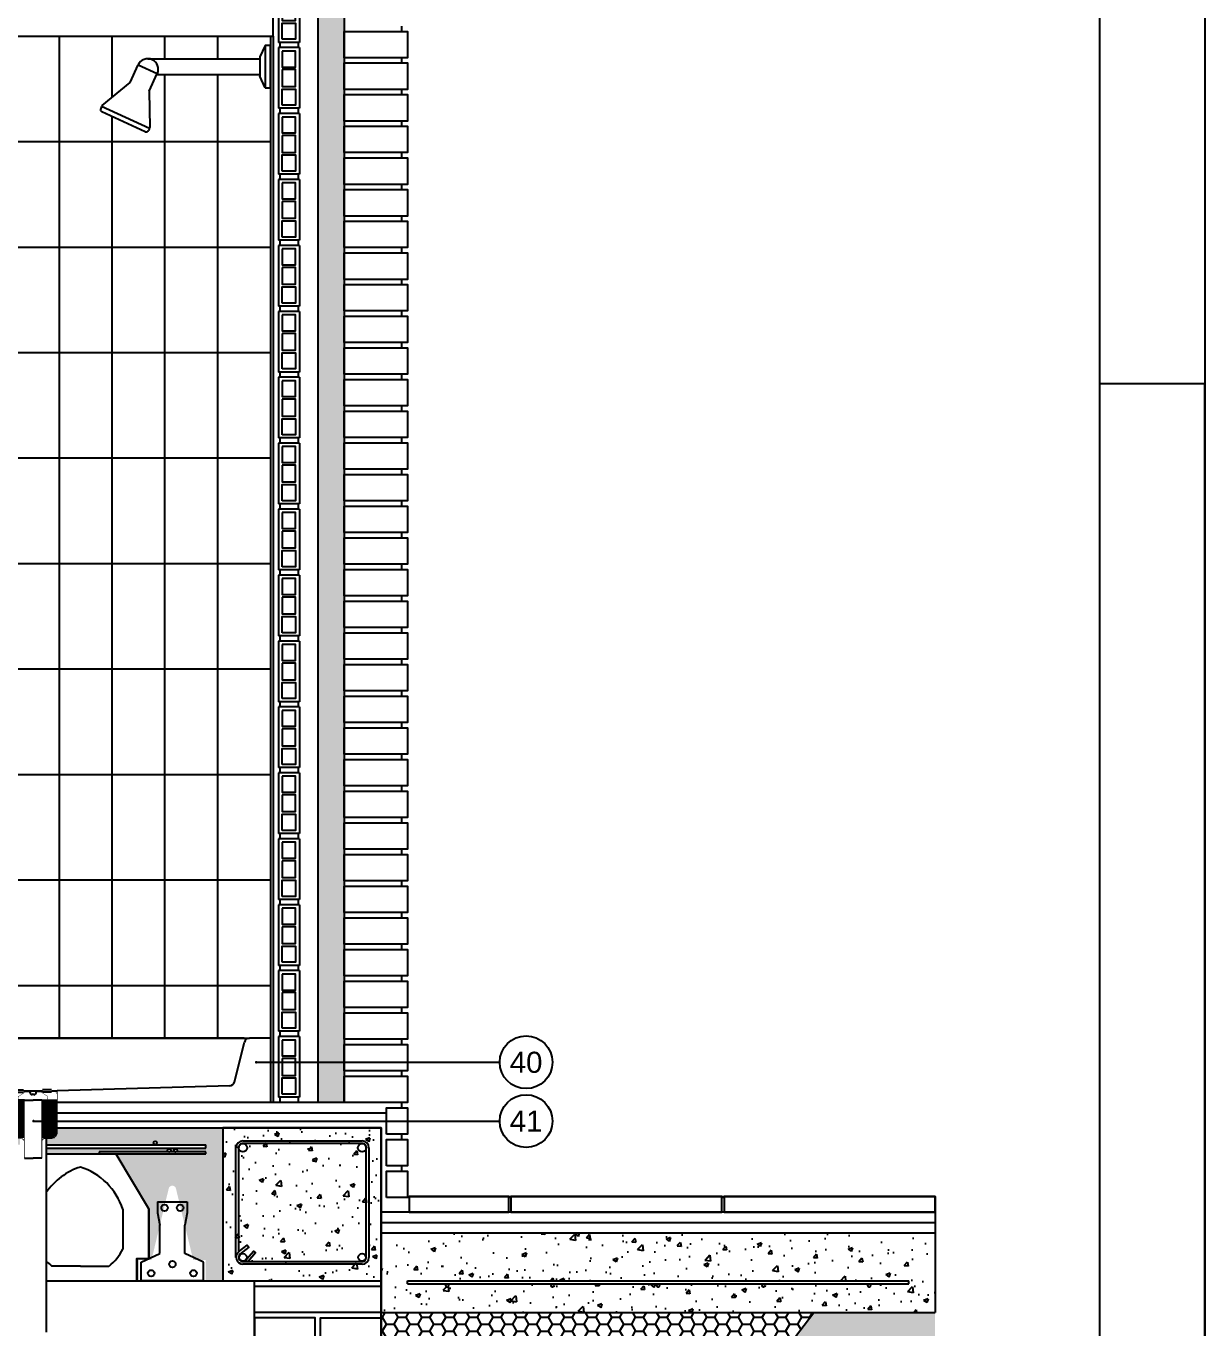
# Model space of a CAD drawing. Header units: millimetres. Extents: x 329.7 to 341.5, y 196.8 to 208.7.
# Drawn here: x 339.301 to 341.536, y 200.946 to 203.414 of the extents above; entities that cross this region are included whole.
import ezdxf
from ezdxf.enums import TextEntityAlignment as Align

# ---------------------------------------------------------------- set-up
doc = ezdxf.new("R2010")
doc.units = ezdxf.units.MM
for name, pattern in [('CYPELINEA', [0]), ('TRAZO_Y_PUNTO', [1, 0.5, -0.25, 0, -0.25]), ('TRAZOS2', [9.525, 6.35, -3.175])]:
    doc.linetypes.add(name, pattern=pattern)
for name, color, linetype in [('0-CYPE1', 2, 'CYPELINEA'), ('0-CYPE2', 4, 'CYPELINEA'), ('001', 9, 'Continuous'), ('01', 9, 'Continuous'), ('013', 1, 'Continuous'), ('015', 1, 'Continuous'), ('018', 3, 'Continuous'), ('07', 6, 'Continuous'), ('AMARILLO', 2, 'Continuous'), ('CIANO', 4, 'Continuous'), ('COTAS', 7, 'Continuous'), ('FINA', 3, 'Continuous'), ('MIA', 3, 'Continuous'), ('MUROS', 2, 'Continuous'), ('NTE-1', 1, 'Continuous'), ('sombra', 9, 'Continuous')]:
    doc.layers.add(name, color=color, linetype=linetype)
doc.styles.add('romans', font='romans.shx')
doc.styles.add('SMALL', font='ARIAL.TTF', dxfattribs={"height": 0.1})
doc.dimstyles.new('20', dxfattribs={"dimscale": 0.02, "dimtxt": 2, "dimasz": 1, "dimexe": 1, "dimexo": 1, "dimgap": 1, "dimtad": 0, "dimtih": 1, "dimtoh": 1, "dimzin": 1, "dimdsep": 46, "dimtxsty": 'romans', "dimblk1": 'ARCHTICK', "dimblk2": 'DOTSMALL', "dimsah": 1, "dimcen": 0.5, "dimclrd": 1, "dimclre": 1, "dimclrt": 4, "dimadec": 0, "dimazin": 0, "dimtfac": 1, "dimtofl": 0, "dimtmove": 0, "dimatfit": 3, "dimldrblk": 'DOTSMALL', "dimfxl": 1, "dimtolj": 1, "dimtzin": 0, "dimarcsym": 0})
pattern_1 = [(50, (-466.01069, -634.69205), (0.086071222, -0.007530256), [0.009, -0.099]), (355, (-466.01069, -634.69205), (-0.01665016, 0.090263056), [0.0072, -0.0792]), (100.4514, (-466.00352, -634.69268), (0.069421126, 0.082732745), [0.007648823, -0.0841370534]), (46.1842, (-466.01069, -634.66805), (0.128068926, -0.019862282), [0.0135, -0.1485]), (96.6356, (-466.00002, -634.6697), (0.112159525, 0.116894145), [0.011473235, -0.12620556]), (351.1842, (-466.01069, -634.66805), (0.112159433, 0.116894232), [0.0108, -0.1188]), (21, (-465.99869, -634.67405), (0.0716288463, -0.048314267), [0.009, -0.099]), (326, (-465.99869, -634.67405), (0.02919784, 0.0870180054), [0.0072, -0.0792]), (71.4514, (-465.99272, -634.67808), (0.1008267154, 0.0387036596), [0.007648823, -0.0841370534]), (37.5, (-466.01069, -634.69205), (0.0014591826, 0.0399472625), [0, -0.07824, 0, -0.0804, 0, -0.0795]), (7.5, (-466.01069, -634.69205), (0.0315683445, 0.0473294054), [0, -0.04584, 0, -0.07644, 0, -0.0303]), (327.5, (-466.03745, -634.69205), (0.0640586923, -0.0027065846), [0, -0.03, 0, -0.0936, 0, -0.1242]), (317.5, (-466.04945, -634.69205), (0.0699823403, 0.012012598), [0, -0.039, 0, -0.06216, 0, -0.0882])]

# ---------------------------------------------------------------- blocks, each defined once
blk = doc.blocks.new('tab')
at = {"layer": 'FINA'}
for p, q in [((-0.02, 0.115), (-0.02, 0)), ((-0.02, 0.115), (0.02, 0.115)), ((0.02, 0.115), (0.02, 0)), ((-0.02, 0), (0.02, 0))]:
    blk.add_line(p, q, dxfattribs=at)
for points in [[(0.0127, 0.1085), (0.0127, 0.0783), (-0.0127, 0.0783), (-0.0127, 0.1085)], [(0.0127, 0.0733), (0.0127, 0.0415), (-0.0127, 0.0415), (-0.0127, 0.0733)], [(0.0127, 0.0058), (0.0127, 0.0365), (-0.0127, 0.0365), (-0.0127, 0.0058)]]:
    blk.add_lwpolyline(points, close=True, dxfattribs=at)
blk = doc.blocks.new('A$C4E683B10')
at = {"layer": 'FINA'}
blk.add_blockref('tab', (0.02, 0), dxfattribs=at)
blk = doc.blocks.new('A$C21DD6BD1')
at = {"layer": 'NTE-1'}
for p, q in [((-0.0351, 0.0021), (-0.0181, 0.0021)), ((0.0351, 0.0021), (0.0181, 0.0021)), ((-0.0351, -0.0021), (-0.0181, -0.0021)), ((0.0351, -0.0021), (0.0181, -0.0021))]:
    blk.add_line(p, q, dxfattribs=at)
for points, const_width in [([(-0.0459, 0.0013), (-0.05, 0.0013)], 0.00144), ([(-0.0459, 0), (-0.0351, 0)], 0.00412), ([(-0.0181, 0), (0, 0)], 0.00412), ([(0.0181, 0), (0, 0)], 0.00412), ([(0.0459, 0), (0.0351, 0)], 0.00412), ([(0.0459, 0.0013), (0.05, 0.0013)], 0.00144), ([(-0.0459, -0.0051), (-0.0432, -0.003)], 0.00144), ([(-0.0061, -0.0025), (-0.0156, -0.0025), (-0.0273, -0.0102), (-0.0327, -0.0639)], 0.000823), ([(-0.0165, -0.0966), (-0.0165, -0.0174)], 0.00144), ([(0.0061, -0.0025), (0.0156, -0.0025), (0.0273, -0.0102), (0.0327, -0.0639)], 0.000823), ([(0.0165, -0.0966), (0.0165, -0.0174)], 0.00144), ([(0.0459, -0.0051), (0.0432, -0.003)], 0.00144)]:
    blk.add_lwpolyline(points, dxfattribs=dict(at, const_width=const_width))
at = {"layer": 'NTE-1', "const_width": 0.00144}
for points in [[(-0.0165, -0.1276), (-0.0165, -0.0966, 0.414214), (-0.0226, -0.0904), (-0.0329, -0.0904, -0.3506), (-0.0459, -0.0801), (-0.0459, 0.0021)], [(0.0165, -0.1276), (0.0165, -0.0966, -0.414214), (0.0226, -0.0904), (0.0329, -0.0904, 0.3506), (0.0459, -0.0801), (0.0459, 0.0021)]]:
    blk.add_lwpolyline(points, format="xyb", dxfattribs=at)
at = {"layer": 'NTE-1'}
for points in [[(-0.0165, -0.0174), (-0.0459, -0.0174)], [(-0.0165, -0.0211), (-0.0459, -0.0211)], [(-0.0165, -0.0174), (0, -0.0174)], [(0.0165, -0.0174), (0, -0.0174)], [(0.0165, -0.0174), (0.0459, -0.0174)], [(0.0165, -0.0211), (0.0459, -0.0211)], [(-0.0165, -0.0248), (-0.0459, -0.0248)], [(-0.0165, -0.0285), (-0.0459, -0.0285)], [(-0.0165, -0.0322), (-0.0459, -0.0322)], [(-0.0165, -0.0359), (-0.0459, -0.0359)], [(-0.0165, -0.0396), (-0.0459, -0.0396)], [(-0.0165, -0.0434), (-0.0459, -0.0434)], [(-0.0165, -0.0471), (-0.0459, -0.0471)], [(0.0165, -0.0248), (0.0459, -0.0248)], [(0.0165, -0.0285), (0.0459, -0.0285)], [(0.0165, -0.0322), (0.0459, -0.0322)], [(0.0165, -0.0359), (0.0459, -0.0359)], [(0.0165, -0.0396), (0.0459, -0.0396)], [(0.0165, -0.0434), (0.0459, -0.0434)], [(0.0165, -0.0471), (0.0459, -0.0471)], [(-0.0165, -0.0508), (-0.0459, -0.0508)], [(-0.0165, -0.0545), (-0.0459, -0.0545)], [(-0.0165, -0.0582), (-0.0459, -0.0582)], [(-0.0165, -0.0619), (-0.0459, -0.0619)], [(-0.0165, -0.0656), (-0.0459, -0.0656)], [(-0.0165, -0.0693), (-0.0459, -0.0693)], [(-0.0165, -0.073), (-0.0459, -0.073)], [(0.0165, -0.0508), (0.0459, -0.0508)], [(0.0165, -0.0545), (0.0459, -0.0545)], [(0.0165, -0.0582), (0.0459, -0.0582)], [(0.0165, -0.0619), (0.0459, -0.0619)], [(0.0165, -0.0656), (0.0459, -0.0656)], [(0.0165, -0.0693), (0.0459, -0.0693)], [(0.0165, -0.073), (0.0459, -0.073)], [(-0.0165, -0.0767), (-0.0459, -0.0767)], [(-0.0165, -0.0804), (-0.0459, -0.0804)], [(-0.0165, -0.0841), (-0.0442, -0.0841)], [(-0.0165, -0.0878), (-0.0408, -0.0878)], [(0.0165, -0.0767), (0.0459, -0.0767)], [(0.0165, -0.0804), (0.0459, -0.0804)], [(0.0165, -0.0841), (0.0442, -0.0841)], [(0.0165, -0.0878), (0.0408, -0.0878)], [(-0.0165, -0.1276), (0, -0.1276)], [(0.0165, -0.1276), (0, -0.1276)]]:
    blk.add_lwpolyline(points, dxfattribs=at)
for centre, radius, start, end in [((0, -0.0021), 0.00614, 179.916, 252.1148), ((0, -0.0082), 0.00189, 90, 170.9425), ((0, -0.0082), 0.00189, 9.0575, 90), ((0, -0.0021), 0.00614, 287.8852, 0.084)]:
    blk.add_arc(centre, radius, start, end, dxfattribs=at)
blk = doc.blocks.new('A$C79656B53')
for p, q in [((-0.0284, 0.15), (-0.0284, 0.1288)), ((-0.0284, 0.15), (0.0284, 0.15)), ((0.0284, 0.15), (0.0284, 0.1288)), ((-0.0284, 0.1288), (-0.0235, 0.1053)), ((0.0284, 0.1288), (0.0235, 0.1053)), ((-0.0235, 0.0515), (-0.0235, 0.1053)), ((0.0235, 0.0515), (0.0235, 0.1053)), ((-0.0588, 0.0351), (-0.0235, 0.0515)), ((0.0588, 0.0351), (0.0235, 0.0515)), ((-0.0588, 0), (-0.0588, 0.0351)), ((0.0588, 0), (0.0588, 0.0351)), ((0.0588, 0), (-0.0588, 0))]:
    blk.add_line(p, q)
for centre in [(-0.0147, 0.1382), (0.0147, 0.1382), (0, 0.0316), (-0.04, 0.0142), (0.04, 0.0142)]:
    blk.add_circle(centre, 0.00616)
blk = doc.blocks.new('_DOTSMALL')
at = {"color": 0, "linetype": 'ByBlock', "const_width": 0.5}
blk.add_lwpolyline([(-0.0625, 0, 1), (0.0625, 0, 1)], format="xyb", close=True, dxfattribs=at)

msp = doc.modelspace()

# ---------------------------------------------------------------- hatches: boundary and pattern name
at = {"layer": '001'}
h = msp.add_hatch(dxfattribs=at)
h.set_pattern_fill('AR-PARQ1', color=256, scale=0.00025, angle=45, style=0)
h.paths.add_polyline_path([(340.0245, 199.3502), (339.9745, 199.3807), (339.9745, 199.2354), (336.6817, 199.2354), (336.6817, 199.1854), (340.0245, 199.1854)])
h.paths.add_polyline_path([(340.0245, 200.1316), (340.0619, 200.1316), (340.1042, 200.1263), (340.1674, 200.1297), (340.2431, 200.1709), (340.8191, 200.9254), (341.0245, 200.9254), (341.0245, 200.9754), (340.7944, 200.9754), (340.2098, 200.2097), (340.1534, 200.179), (340.106, 200.1764), (340.065, 200.1816), (340.0163, 200.1816), (339.9745, 200.188), (339.9745, 199.6354), (339.9745, 199.3807), (340.0245, 199.3502)])
at = {"layer": '01', "linetype": 'Continuous', "ltscale": 0.07}
h = msp.add_hatch(dxfattribs=at)
h.set_pattern_fill('HONEY,_O', color=256, scale=0.07)
h.set_pattern_definition([(0, (-466.0106914, -634.6920504), (0.013125, 0.00757772225), [0.00875, -0.0175]), (120, (-466.0106914, -634.6920504), (-0.01312499997, 0.0075777223), [0.00875, -0.0175]), (60, (-466.0106914, -634.6920504), (3e-11, 0.01515544455), [-0.0175, 0.00875])])
h.paths.add_polyline_path([(339.9045, 203.5844), (339.9045, 203.5945), (339.9045, 203.5945), (339.9045, 203.6445), (339.9045, 203.6445), (339.9045, 203.6545), (339.9045, 203.6545), (339.9045, 203.7045), (339.9045, 203.7045), (339.9045, 203.7145), (339.9045, 203.7145), (339.9045, 203.7645), (339.9045, 203.7645), (339.9045, 203.7745), (339.9045, 203.7745), (339.9045, 203.8245), (339.9045, 203.8245), (339.9045, 203.8346), (339.9045, 203.8346), (339.9045, 203.8846), (339.9045, 203.8846), (339.9045, 203.8946), (339.9045, 203.8946), (339.9045, 203.9446), (339.9045, 203.9446), (339.9045, 203.9546), (339.9045, 203.9546), (339.9045, 204.0046), (339.9045, 204.0046), (339.9045, 204.0147), (339.9045, 204.0147), (339.9045, 204.0647), (339.9045, 204.0647), (339.9045, 204.0747), (339.9045, 204.0747), (339.9045, 204.1247), (339.9045, 204.1247), (339.9045, 204.1347), (339.9045, 204.1347), (339.9045, 204.1847), (339.9045, 204.1847), (339.9045, 204.1948), (339.9045, 204.1948), (339.9045, 204.2448), (339.9045, 204.2448), (339.9045, 204.2548), (339.9045, 204.2548), (339.9045, 204.3048), (339.9045, 204.3048), (339.9045, 204.3148), (339.9045, 204.3148), (339.9045, 204.3648), (339.9045, 204.3648), (339.9045, 204.3748), (339.9045, 204.3748), (339.9045, 204.4248), (339.9045, 204.4248), (339.9045, 204.4349), (339.9045, 204.4349), (339.9045, 204.4849), (339.9045, 204.4849), (339.9045, 204.4949), (339.9045, 204.4949), (339.9045, 204.5449), (339.9045, 204.5449), (339.9045, 204.5549), (339.9045, 204.5549), (339.9045, 204.6049), (339.9045, 204.6049), (339.9045, 204.6454), (339.8545, 204.6454), (339.8545, 201.3734), (339.9045, 201.3734), (339.9045, 201.4234), (339.9045, 201.4234), (339.9045, 201.4334), (339.9045, 201.4334), (339.9045, 201.4834), (339.9045, 201.4834), (339.9045, 201.4935), (339.9045, 201.4935), (339.9045, 201.5435), (339.9045, 201.5435), (339.9045, 201.5535), (339.9045, 201.5535), (339.9045, 201.6035), (339.9045, 201.6035), (339.9045, 201.6135), (339.9045, 201.6135), (339.9045, 201.6635), (339.9045, 201.6635), (339.9045, 201.6735), (339.9045, 201.6735), (339.9045, 201.7235), (339.9045, 201.7235), (339.9045, 201.7336), (339.9045, 201.7336), (339.9045, 201.7836), (339.9045, 201.7836), (339.9045, 201.7936), (339.9045, 201.7936), (339.9045, 201.8436), (339.9045, 201.8436), (339.9045, 201.8536), (339.9045, 201.8536), (339.9045, 201.9036), (339.9045, 201.9036), (339.9045, 201.9137), (339.9045, 201.9137), (339.9045, 201.9637), (339.9045, 201.9637), (339.9045, 201.9737), (339.9045, 201.9737), (339.9045, 202.0237), (339.9045, 202.0237), (339.9045, 202.0337), (339.9045, 202.0337), (339.9045, 202.0837), (339.9045, 202.0837), (339.9045, 202.0937), (339.9045, 202.0937), (339.9045, 202.1437), (339.9045, 202.1437), (339.9045, 202.1538), (339.9045, 202.1538), (339.9045, 202.2038), (339.9045, 202.2038), (339.9045, 202.2138), (339.9045, 202.2138), (339.9045, 202.2638), (339.9045, 202.2638), (339.9045, 202.2738), (339.9045, 202.2738), (339.9045, 202.3238), (339.9045, 202.3238), (339.9045, 202.3339), (339.9045, 202.3339), (339.9045, 202.3839), (339.9045, 202.3839), (339.9045, 202.3939), (339.9045, 202.3939), (339.9045, 202.4439), (339.9045, 202.4439), (339.9045, 202.4539), (339.9045, 202.4539), (339.9045, 202.5039), (339.9045, 202.5039), (339.9045, 202.5139), (339.9045, 202.5139), (339.9045, 202.5639), (339.9045, 202.5639), (339.9045, 202.574), (339.9045, 202.574), (339.9045, 202.624), (339.9045, 202.624), (339.9045, 202.634), (339.9045, 202.634), (339.9045, 202.684), (339.9045, 202.684), (339.9045, 202.694), (339.9045, 202.694), (339.9045, 202.744), (339.9045, 202.744), (339.9045, 202.7541), (339.9045, 202.7541), (339.9045, 202.8041), (339.9045, 202.8041), (339.9045, 202.8141), (339.9045, 202.8141), (339.9045, 202.8641), (339.9045, 202.8641), (339.9045, 202.8741), (339.9045, 202.8741), (339.9045, 202.9241), (339.9045, 202.9241), (339.9045, 202.9341), (339.9045, 202.9341), (339.9045, 202.9841), (339.9045, 202.9841), (339.9045, 202.9942), (339.9045, 202.9942), (339.9045, 203.0442), (339.9045, 203.0442), (339.9045, 203.0542), (339.9045, 203.0542), (339.9045, 203.1042), (339.9045, 203.1042), (339.9045, 203.1142), (339.9045, 203.1142), (339.9045, 203.1642), (339.9045, 203.1642), (339.9045, 203.1743), (339.9045, 203.1743), (339.9045, 203.2243), (339.9045, 203.2243), (339.9045, 203.2343), (339.9045, 203.2343), (339.9045, 203.2843), (339.9045, 203.2843), (339.9045, 203.2943), (339.9045, 203.2943), (339.9045, 203.3443), (339.9045, 203.3443), (339.9045, 203.3543), (339.9045, 203.3543), (339.9045, 203.4043), (339.9045, 203.4043), (339.9045, 203.4144), (339.9045, 203.4144), (339.9045, 203.4644), (339.9045, 203.4644), (339.9045, 203.4744), (339.9045, 203.4744), (339.9045, 203.5244), (339.9045, 203.5244), (339.9045, 203.5344), (339.9045, 203.5344), (339.9045, 203.5844)])
at = {"layer": '01', "ltscale": 0.07}
h = msp.add_hatch(dxfattribs=at)
h.set_pattern_fill('AR-CONC,_O', color=256, scale=0.012)
h.set_pattern_definition(pattern_1)
h.paths.add_polyline_path([(339.6745, 201.3254), (339.3604, 201.3254), (339.3604, 201.315), (339.3603, 201.315, -0.343632), (339.3474, 201.305), (339.3395, 201.305), (339.3395, 201.2933), (339.6418, 201.2933), (339.6418, 201.287), (339.3395, 201.287), (339.3395, 201.2754), (339.4395, 201.2754), (339.4395, 201.2797), (339.5712, 201.2797, -0.300077), (339.5693, 201.2826, -1), (339.5756, 201.2826, -0.300077), (339.5737, 201.2797), (339.5833, 201.2797, -0.300077), (339.5814, 201.2826, -1), (339.5877, 201.2826, -0.300077), (339.5858, 201.2797), (339.6418, 201.2797), (339.6418, 201.276), (339.4714, 201.276), (339.5339, 201.1718), (339.5339, 201.0777), (339.5115, 201.0777), (339.5115, 201.0354), (339.5151, 201.0354), (339.5151, 201.075), (339.539, 201.075), (339.5716, 201.2101, -0.81661), (339.5854, 201.2101), (339.618, 201.075), (339.6419, 201.075), (339.6419, 201.0354), (339.6745, 201.0354)])
h.paths.add_polyline_path([(339.543, 201.297, -1), (339.5493, 201.297, -1)], flags=16)
h.paths.add_polyline_path([(339.2895, 201.305), (339.2816, 201.305, -0.343632), (339.2687, 201.315), (339.2686, 201.315), (339.2686, 201.3254), (336.6817, 201.3254), (336.6817, 201.2933), (339.2895, 201.2933)])
h.paths.add_polyline_path([(338.8206, 201.297, -1), (338.827, 201.297, -1)], flags=16)
h.paths.add_polyline_path([(339.0701, 201.297, -1), (339.0637, 201.297, -1)], flags=16)
h.paths.add_polyline_path([(338.5775, 201.297, -1), (338.5839, 201.297, -1)], flags=16)
h.paths.add_polyline_path([(338.3344, 201.297, -1), (338.3407, 201.297, -1)], flags=16)
h.paths.add_polyline_path([(338.0913, 201.297, -1), (338.0976, 201.297, -1)], flags=16)
h.paths.add_polyline_path([(337.8552, 201.297, -1), (337.8615, 201.297, -1)], flags=16)
h.paths.add_polyline_path([(337.612, 201.297, -1), (337.6184, 201.297, -1)], flags=16)
h.paths.add_polyline_path([(337.3689, 201.297, -1), (337.3753, 201.297, -1)], flags=16)
h.paths.add_polyline_path([(337.1258, 201.297, -1), (337.1322, 201.297, -1)], flags=16)
h.paths.add_polyline_path([(336.8827, 201.297, -1), (336.889, 201.297, -1)], flags=16)
h.paths.add_polyline_path([(337.2856, 201.276), (337.0714, 201.276), (337.1339, 201.1718), (337.1339, 201.0777), (337.1115, 201.0777), (337.1115, 201.0354), (337.1151, 201.0354), (337.1151, 201.075), (337.139, 201.075), (337.1716, 201.2101, -0.81661), (337.1854, 201.2101), (337.218, 201.075), (337.2419, 201.075), (337.2419, 201.0354), (337.2455, 201.0354), (337.2455, 201.0777), (337.2377, 201.0777), (337.2231, 201.0777), (337.2231, 201.1718)])
h.paths.add_polyline_path([(338.0856, 201.276), (337.8714, 201.276), (337.9339, 201.1718), (337.9339, 201.0777), (337.9115, 201.0777), (337.9115, 201.0354), (337.9151, 201.0354), (337.9151, 201.075), (337.939, 201.075), (337.9716, 201.2101, -0.81661), (337.9854, 201.2101), (338.018, 201.075), (338.0419, 201.075), (338.0419, 201.0354), (338.0455, 201.0354), (338.0455, 201.0777), (338.0231, 201.0777), (338.0231, 201.1718)])
h.paths.add_polyline_path([(338.8856, 201.276), (338.6714, 201.276), (338.7339, 201.1718), (338.7339, 201.0777), (338.7115, 201.0777), (338.7115, 201.0354), (338.7151, 201.0354), (338.7151, 201.075), (338.739, 201.075), (338.7716, 201.2101, -0.81661), (338.7854, 201.2101), (338.818, 201.075), (338.8419, 201.075), (338.8419, 201.0354), (338.8455, 201.0354), (338.8455, 201.0777), (338.8231, 201.0777), (338.8231, 201.1718)])
h = msp.add_hatch(dxfattribs=at)
h.set_pattern_fill('AR-CONC,_O', color=256, scale=0.012)
h.set_pattern_definition(pattern_1)
h.paths.add_polyline_path([(339.9745, 201.1254), (339.9745, 201.0354), (339.9745, 200.9754), (341.0245, 200.9754), (341.0245, 201.1254)])
h.paths.add_polyline_path([(340.9745, 201.0354), (340.9745, 201.0294), (340.8995, 201.0294, -0.414214), (340.9025, 201.0264, -1), (340.8965, 201.0264, -0.414214), (340.8995, 201.0294), (340.6995, 201.0294, -0.414214), (340.7025, 201.0264, -1), (340.6965, 201.0264, -0.414214), (340.6995, 201.0294), (340.4995, 201.0294, -0.414214), (340.5025, 201.0264, -1), (340.4965, 201.0264, -0.414214), (340.4995, 201.0294), (340.2995, 201.0294, -0.414214), (340.3025, 201.0264, -1), (340.2965, 201.0264, -0.414214), (340.2995, 201.0294), (340.0995, 201.0294, -0.414214), (340.1025, 201.0264, -1), (340.0965, 201.0264, -0.414214), (340.0995, 201.0294), (340.0245, 201.0294), (340.0245, 201.0354)], flags=16)
at = {"layer": '01', "linetype": 'TRAZOS2', "ltscale": 0.07}
h = msp.add_hatch(dxfattribs=at)
h.set_pattern_fill('HONEY,_O', color=256, scale=0.12)
h.set_pattern_definition([(0, (-466.010691, -634.69205), (0.0225, 0.012990381), [0.015, -0.03]), (120, (-466.010691, -634.69205), (-0.02249999995, 0.01299038109), [0.015, -0.03]), (60, (-466.010691, -634.69205), (5e-11, 0.02598076209), [-0.03, 0.015])])
h.paths.add_polyline_path([(340.7944, 200.9754), (339.9745, 200.9754), (339.9745, 200.188), (340.0163, 200.1816), (340.065, 200.1816), (340.106, 200.1764), (340.1534, 200.179), (340.2098, 200.2097)])
h.paths.add_polyline_path([(340.1785, 200.3011, -1), (339.9785, 200.3011, -1)], flags=16)
h.paths.add_polyline_path([(340.1635, 200.3011, -1), (339.9935, 200.3011, -1)], flags=0)
at = {"layer": 'sombra', "linetype": 'Continuous', "ltscale": 0.07}
h = msp.add_hatch(dxfattribs=at)
h.set_pattern_fill('AR-CONC', color=256, scale=0.012, style=0)
h.set_pattern_definition([(50, (-466.01069, -638.30208), (0.086071222, -0.007530256), [0.009, -0.099]), (355, (-466.01069, -638.30208), (-0.01665016, 0.090263056), [0.0072, -0.0792]), (100.4514, (-466.00352, -638.30271), (0.069421126, 0.082732745), [0.007648823, -0.0841370534]), (46.1842, (-466.01069, -638.27808), (0.128068926, -0.019862282), [0.0135, -0.1485]), (96.6356, (-466.00002, -638.27973), (0.112159525, 0.116894145), [0.011473235, -0.12620556]), (351.1842, (-466.01069, -638.27808), (0.112159433, 0.116894232), [0.0108, -0.1188]), (21, (-465.99869, -638.28408), (0.0716288463, -0.048314267), [0.009, -0.099]), (326, (-465.99869, -638.28408), (0.02919784, 0.0870180054), [0.0072, -0.0792]), (71.4514, (-465.99272, -638.288105), (0.1008267154, 0.0387036596), [0.007648823, -0.0841370534]), (37.5, (-466.01069, -638.30208), (0.0014591826, 0.0399472625), [0, -0.07824, 0, -0.0804, 0, -0.0795]), (7.5, (-466.01069, -638.30208), (0.0315683445, 0.0473294054), [0, -0.04584, 0, -0.07644, 0, -0.0303]), (327.5, (-466.03745, -638.30208), (0.0640586923, -0.0027065846), [0, -0.03, 0, -0.0936, 0, -0.1242]), (317.5, (-466.04945, -638.30208), (0.0699823403, 0.012012598), [0, -0.039, 0, -0.06216, 0, -0.0882])])
h.paths.add_polyline_path([(339.6745, 201.3254), (339.6745, 201.0354), (339.9745, 201.0354), (339.9745, 201.3254)])
h.paths.add_polyline_path([(339.7042, 201.0901), (339.705, 201.0907, 0.017869), (339.7042, 201.0901)], flags=16)

# ---------------------------------------------------------------- linework, layer by layer
at = {"layer": '0-CYPE1', "linetype": 'Continuous', "ltscale": 0.07}
for p, q in [((340.0245, 201.0294), (340.0245, 201.0354)), ((340.9745, 201.0294), (340.9745, 201.0354))]:
    msp.add_line(p, q, dxfattribs=at)
for centre in [(340.0995, 201.0264), (340.2995, 201.0264), (340.4995, 201.0264), (340.6995, 201.0264), (340.8995, 201.0264)]:
    msp.add_circle(centre, 0.003, dxfattribs=at)
at = {"layer": '0-CYPE2', "color": 5, "linetype": 'TRAZO_Y_PUNTO', "ltscale": 0.07, "const_width": 0.003}
msp.add_lwpolyline([(341.0245, 200.9754), (339.9745, 200.9754), (339.9745, 199.6354), (336.6817, 199.6354)], dxfattribs=at)
at = {"layer": '0-CYPE2', "color": 4, "ltscale": 0.07}
msp.add_lwpolyline([(339.9745, 200.188), (340.0163, 200.1816), (340.065, 200.1816), (340.106, 200.1764), (340.1534, 200.179), (340.2098, 200.2097), (340.7944, 200.9754)], dxfattribs=at)
at = {"layer": '01', "linetype": 'Continuous', "ltscale": 0.07}
for p, q in [((339.3645, 201.4954), (339.3645, 203.3954)), ((339.4645, 203.2792), (339.4645, 203.3954)), ((339.5645, 203.3524), (339.5645, 203.3954)), ((339.6645, 203.3524), (339.6645, 203.3954)), ((339.5645, 201.4954), (339.5645, 203.3224)), ((339.6645, 201.4954), (339.6645, 203.3224)), ((339.4645, 201.4954), (339.4645, 203.2427)), ((338.1645, 203.1954), (339.7645, 203.1954)), ((338.1645, 202.9954), (339.7645, 202.9954)), ((338.1645, 202.7954), (339.7645, 202.7954)), ((338.1645, 202.5954), (339.7645, 202.5954)), ((338.1645, 202.3954), (339.7645, 202.3954)), ((338.1645, 202.1954), (339.7645, 202.1954)), ((338.1645, 201.9954), (339.7645, 201.9954)), ((338.1645, 201.7954), (339.7645, 201.7954)), ((338.1645, 201.5954), (339.7645, 201.5954)), ((338.9045, 201.4954), (339.7245, 201.4954))]:
    msp.add_line(p, q, dxfattribs=at)
at = {"layer": '013'}
for p, q in [((339.3395, 201.2933), (339.6418, 201.2933)), ((339.3395, 201.287), (339.6418, 201.287)), ((339.4395, 201.2797), (339.4395, 201.276)), ((339.6418, 201.2797), (339.4395, 201.2797)), ((339.4395, 201.276), (339.6418, 201.276)), ((339.5339, 201.1718), (339.4718, 201.2754)), ((339.6418, 201.287), (339.6418, 201.2933)), ((339.6418, 201.276), (339.6418, 201.2797)), ((339.4844, 201.1712), (339.4844, 201.0954)), ((339.5339, 201.1718), (339.5339, 201.0777)), ((339.5115, 201.0777), (339.5339, 201.0777)), ((339.5115, 201.0777), (339.5339, 201.0777)), ((339.5115, 201.0777), (339.5193, 201.0777)), ((339.5115, 201.0777), (339.5115, 201.0354)), ((339.4043, 201.0633), (339.3501, 201.0633)), ((339.4043, 201.0633), (339.4584, 201.0633)), ((340.0245, 201.0354), (340.9745, 201.0354)), ((340.0245, 201.0294), (340.9745, 201.0294))]:
    msp.add_line(p, q, dxfattribs=at)
at = {"layer": '013', "linetype": 'Continuous', "ltscale": 0.07}
msp.add_line((339.6991, 201.287), (339.6991, 201.2933), dxfattribs=at)
at = {"layer": '013'}
msp.add_lwpolyline([(339.3395, 201.0354), (339.5115, 201.0354), (339.5115, 201.0777), (339.5339, 201.0777), (339.5339, 201.1718), (339.4718, 201.2754), (339.3395, 201.2754)], dxfattribs=at)
at = {"layer": '013', "ltscale": 1.5}
for centre in [(340.2491, 201.4497), (340.2491, 201.3382)]:
    msp.add_circle(centre, 0.05, dxfattribs=at)
at = {"layer": '013'}
for centre in [(339.5462, 201.297), (339.5725, 201.2826), (339.5846, 201.2826)]:
    msp.add_circle(centre, 0.00317, dxfattribs=at)
for centre, radius, start, end in [((339.4417, 201.1333), 0.1236, 107.6458, 145.7855), ((339.3668, 201.1333), 0.1236, 17.8803, 72.3542), ((339.4043, 201.1337), 0.0888, 307.5768, 334.5098), ((339.4043, 201.1337), 0.0888, 223.1958, 232.4232)]:
    msp.add_arc(centre, radius, start, end, dxfattribs=at)
at = {"layer": '015', "linetype": 'Continuous', "ltscale": 0.07}
for p, q in [((339.8545, 204.6454), (339.8545, 201.3734)), ((339.9045, 204.6454), (339.9045, 201.3734)), ((339.7695, 203.3954), (339.7695, 201.3734)), ((339.9045, 201.3734), (339.3604, 201.3734)), ((339.9845, 201.3534), (339.3604, 201.3534)), ((340.0272, 201.1934), (340.0245, 201.1934)), ((340.2205, 201.1934), (340.2165, 201.1934)), ((340.6245, 201.1934), (340.6205, 201.1934)), ((341.0245, 201.1654), (339.9745, 201.1654)), ((341.0245, 201.1454), (339.9745, 201.1454)), ((341.0245, 201.1254), (339.9745, 201.1254))]:
    msp.add_line(p, q, dxfattribs=at)
at = {"layer": '015'}
for p, q in [((339.7545, 203.3774), (339.7445, 203.3558)), ((339.5319, 203.3524), (339.7445, 203.3524)), ((339.7445, 203.3558), (339.7445, 203.3191)), ((339.4983, 203.3073), (339.5137, 203.3408)), ((339.5137, 203.3408), (339.55, 203.3241)), ((339.5346, 203.2906), (339.55, 203.3241)), ((339.5493, 203.3224), (339.7445, 203.3224)), ((339.4456, 203.2635), (339.4983, 203.3073)), ((339.7545, 203.2974), (339.7445, 203.3191)), ((339.5346, 203.2906), (339.5356, 203.2221)), ((339.4443, 203.2617), (339.4427, 203.2582)), ((339.5351, 203.2199), (339.4443, 203.2617)), ((339.5269, 203.214), (339.4451, 203.2516)), ((339.5351, 203.2199), (339.5335, 203.2164)), ((339.7345, 200.2354), (339.7345, 201.0354)), ((339.9745, 200.2354), (339.9745, 201.0354))]:
    msp.add_line(p, q, dxfattribs=at)
for points in [[(329.6562, 196.796), (329.6562, 208.676), (341.5362, 208.676), (341.5362, 196.796)], [(339.7545, 203.2974), (339.7645, 203.2974), (339.7645, 203.3774), (339.7545, 203.3774)]]:
    msp.add_lwpolyline(points, close=True, dxfattribs=at)
msp.add_lwpolyline([(341.5362, 196.796), (341.5362, 202.736), (341.3362, 202.736)], dxfattribs=at)
for centre, radius, start, end in [((339.5319, 203.3324), 0.02, 335.2856, 155.2856), ((339.4472, 203.2561), 0.005, 155.2856, 245.2856), ((339.4488, 203.2597), 0.005, 129.7524, 155.2856), ((339.5306, 203.222), 0.005, 335.2856, 0.8187), ((339.529, 203.2185), 0.005, 245.2856, 335.2856)]:
    msp.add_arc(centre, radius, start, end, dxfattribs=at)
at = {"layer": '018', "linetype": 'Continuous', "ltscale": 0.07}
for p, q in [((339.7695, 203.3954), (339.7695, 204.6354)), ((338.8645, 203.3954), (339.7645, 203.3954)), ((339.7645, 203.3954), (339.7645, 201.3734)), ((339.7645, 203.3954), (339.7695, 203.3954)), ((339.782, 203.3834), (339.782, 203.3734)), ((339.817, 203.3834), (339.817, 203.3734)), ((339.782, 203.2584), (339.782, 203.2484)), ((339.817, 203.2584), (339.817, 203.2484)), ((339.782, 203.1334), (339.782, 203.1234)), ((339.817, 203.1334), (339.817, 203.1234)), ((339.782, 203.0084), (339.782, 202.9984)), ((339.817, 203.0084), (339.817, 202.9984)), ((339.782, 202.8834), (339.782, 202.8734)), ((339.817, 202.8834), (339.817, 202.8734)), ((339.782, 202.7584), (339.782, 202.7484)), ((339.817, 202.7584), (339.817, 202.7484)), ((339.782, 202.6334), (339.782, 202.6234)), ((339.817, 202.6334), (339.817, 202.6234)), ((339.782, 202.5084), (339.782, 202.4984)), ((339.817, 202.5084), (339.817, 202.4984)), ((339.782, 202.3834), (339.782, 202.3734)), ((339.817, 202.3834), (339.817, 202.3734)), ((339.782, 202.2584), (339.782, 202.2484)), ((339.817, 202.2584), (339.817, 202.2484)), ((339.782, 202.1334), (339.782, 202.1234)), ((339.817, 202.1334), (339.817, 202.1234)), ((339.782, 202.0084), (339.782, 201.9984)), ((339.817, 202.0084), (339.817, 201.9984)), ((339.782, 201.8834), (339.782, 201.8734)), ((339.817, 201.8834), (339.817, 201.8734)), ((339.782, 201.7584), (339.782, 201.7484)), ((339.817, 201.7584), (339.817, 201.7484)), ((339.782, 201.6334), (339.782, 201.6234)), ((339.817, 201.6334), (339.817, 201.6234)), ((339.782, 201.5084), (339.782, 201.4984)), ((339.817, 201.5084), (339.817, 201.4984)), ((339.782, 201.3834), (339.782, 201.3734)), ((339.817, 201.3834), (339.817, 201.3734))]:
    msp.add_line(p, q, dxfattribs=at)
for points in [[(340.0272, 201.1654), (340.2165, 201.1654), (340.2165, 201.1954), (340.0272, 201.1954)], [(340.2205, 201.1654), (340.6205, 201.1654), (340.6205, 201.1954), (340.2205, 201.1954)], [(340.6245, 201.1654), (341.0245, 201.1654), (341.0245, 201.1954), (340.6245, 201.1954)]]:
    msp.add_lwpolyline(points, close=True, dxfattribs=at)
at = {"layer": '018', "linetype": 'Continuous'}
for points in [[(339.7345, 201.0254), (339.9745, 201.0254), (339.9745, 200.9754), (339.7345, 200.9754)], [(339.7345, 200.9154), (339.8495, 200.9154), (339.8495, 200.9654), (339.7345, 200.9654)], [(339.9745, 200.9154), (339.8595, 200.9154), (339.8595, 200.9654), (339.9745, 200.9654)]]:
    msp.add_lwpolyline(points, close=True, dxfattribs=at)
at = {"layer": '07'}
msp.add_lwpolyline([(330.1562, 196.996), (330.1562, 208.476), (341.3362, 208.476), (341.3362, 196.996)], close=True, dxfattribs=at)
at = {"layer": 'AMARILLO'}
for p, q in [((339.7122, 201.3007), (339.9382, 201.3007)), ((339.6991, 201.0798), (339.6991, 201.2877)), ((339.9512, 201.2877), (339.9512, 201.0798)), ((339.7042, 201.0901), (339.7204, 201.1031)), ((339.9382, 201.0668), (339.7122, 201.0668))]:
    msp.add_line(p, q, dxfattribs=at)
msp.add_lwpolyline([(339.6745, 201.0354), (339.9745, 201.0354), (339.9745, 201.3254), (339.6745, 201.3254)], close=True, dxfattribs=at)
msp.add_lwpolyline([(339.7042, 201.0901), (339.7204, 201.1031), (339.7235, 201.0992), (339.7067, 201.0856, 0.67615), (339.7122, 201.0719), (339.9382, 201.0719, 0.414214), (339.9462, 201.0798), (339.9462, 201.2877, 0.414214), (339.9382, 201.2957), (339.7122, 201.2957, 0.414214), (339.7042, 201.2877)], format="xyb", close=True, dxfattribs=at)
msp.add_lwpolyline([(339.7155, 201.0719), (339.7324, 201.0918), (339.7362, 201.0886), (339.7221, 201.0719)], dxfattribs=at)
for centre, start, end in [((339.7122, 201.2877), 90, 180), ((339.9382, 201.2877), 0, 90), ((339.7122, 201.0798), 127.7361, 270), ((339.9382, 201.0798), 270, 360)]:
    msp.add_arc(centre, 0.013, start, end, dxfattribs=at)
at = {"layer": 'MIA'}
for p, q in [((340.0134, 203.4043), (340.0134, 203.4143)), ((340.0134, 203.3443), (340.0134, 203.3543)), ((340.0134, 203.2843), (340.0134, 203.2943)), ((340.0134, 203.2243), (340.0134, 203.2343)), ((340.0134, 203.1643), (340.0134, 203.1743)), ((340.0134, 203.1042), (340.0134, 203.1142)), ((340.0134, 203.0442), (340.0134, 203.0542)), ((340.0134, 202.9841), (340.0134, 202.9941)), ((340.0134, 202.9241), (340.0134, 202.9341)), ((340.0134, 202.8641), (340.0134, 202.8741)), ((340.0134, 202.8041), (340.0134, 202.8141)), ((340.0134, 202.7441), (340.0134, 202.7541)), ((340.0134, 202.684), (340.0134, 202.694)), ((340.0134, 202.624), (340.0134, 202.634)), ((340.0134, 202.5639), (340.0134, 202.5739)), ((340.0134, 202.5039), (340.0134, 202.5139)), ((340.0134, 202.4439), (340.0134, 202.4539)), ((340.0134, 202.3839), (340.0134, 202.3939)), ((340.0134, 202.3238), (340.0134, 202.3338)), ((340.0134, 202.2638), (340.0134, 202.2738)), ((340.0134, 202.2038), (340.0134, 202.2138)), ((340.0134, 202.1437), (340.0134, 202.1537)), ((340.0134, 202.0837), (340.0134, 202.0937)), ((340.0134, 202.0237), (340.0134, 202.0337)), ((340.0134, 201.9637), (340.0134, 201.9737)), ((340.0134, 201.9036), (340.0134, 201.9136)), ((340.0134, 201.8436), (340.0134, 201.8536)), ((340.0134, 201.7836), (340.0134, 201.7936)), ((340.0134, 201.7235), (340.0134, 201.7335)), ((340.0134, 201.6635), (340.0134, 201.6735)), ((340.0134, 201.6035), (340.0134, 201.6135)), ((340.0134, 201.5435), (340.0134, 201.5535)), ((340.0134, 201.4834), (340.0134, 201.4934)), ((340.0134, 201.4234), (340.0134, 201.4334)), ((340.0134, 201.3634), (340.0134, 201.3734)), ((340.0134, 201.3034), (340.0134, 201.3134)), ((340.0134, 201.2433), (340.0134, 201.2533))]:
    msp.add_line(p, q, dxfattribs=at)
for points in [[(339.9045, 203.3543), (339.9045, 203.4043), (340.0245, 203.4043), (340.0245, 203.3543), (339.9045, 203.3543)], [(339.9045, 203.2943), (339.9045, 203.3443), (340.0245, 203.3443), (340.0245, 203.2943), (339.9045, 203.2943)], [(339.9045, 203.2343), (339.9045, 203.2843), (340.0245, 203.2843), (340.0245, 203.2343), (339.9045, 203.2343)], [(339.9045, 203.1743), (339.9045, 203.2243), (340.0245, 203.2243), (340.0245, 203.1743), (339.9045, 203.1743)], [(339.9045, 203.1142), (339.9045, 203.1642), (340.0245, 203.1642), (340.0245, 203.1142), (339.9045, 203.1142)], [(339.9045, 203.0542), (339.9045, 203.1042), (340.0245, 203.1042), (340.0245, 203.0542), (339.9045, 203.0542)], [(339.9045, 202.9942), (339.9045, 203.0442), (340.0245, 203.0442), (340.0245, 202.9942), (339.9045, 202.9942)], [(339.9045, 202.9341), (339.9045, 202.9841), (340.0245, 202.9841), (340.0245, 202.9341), (339.9045, 202.9341)], [(339.9045, 202.8741), (339.9045, 202.9241), (340.0245, 202.9241), (340.0245, 202.8741), (339.9045, 202.8741)], [(339.9045, 202.8141), (339.9045, 202.8641), (340.0245, 202.8641), (340.0245, 202.8141), (339.9045, 202.8141)], [(339.9045, 202.7541), (339.9045, 202.8041), (340.0245, 202.8041), (340.0245, 202.7541), (339.9045, 202.7541)], [(339.9045, 202.694), (339.9045, 202.744), (340.0245, 202.744), (340.0245, 202.694), (339.9045, 202.694)], [(339.9045, 202.634), (339.9045, 202.684), (340.0245, 202.684), (340.0245, 202.634), (339.9045, 202.634)], [(339.9045, 202.574), (339.9045, 202.624), (340.0245, 202.624), (340.0245, 202.574), (339.9045, 202.574)], [(339.9045, 202.5139), (339.9045, 202.5639), (340.0245, 202.5639), (340.0245, 202.5139), (339.9045, 202.5139)], [(339.9045, 202.4539), (339.9045, 202.5039), (340.0245, 202.5039), (340.0245, 202.4539), (339.9045, 202.4539)], [(339.9045, 202.3939), (339.9045, 202.4439), (340.0245, 202.4439), (340.0245, 202.3939), (339.9045, 202.3939)], [(339.9045, 202.3339), (339.9045, 202.3839), (340.0245, 202.3839), (340.0245, 202.3339), (339.9045, 202.3339)], [(339.9045, 202.2738), (339.9045, 202.3238), (340.0245, 202.3238), (340.0245, 202.2738), (339.9045, 202.2738)], [(339.9045, 202.2138), (339.9045, 202.2638), (340.0245, 202.2638), (340.0245, 202.2138), (339.9045, 202.2138)], [(339.9045, 202.1538), (339.9045, 202.2038), (340.0245, 202.2038), (340.0245, 202.1538), (339.9045, 202.1538)], [(339.9045, 202.0937), (339.9045, 202.1437), (340.0245, 202.1437), (340.0245, 202.0937), (339.9045, 202.0937)], [(339.9045, 202.0337), (339.9045, 202.0837), (340.0245, 202.0837), (340.0245, 202.0337), (339.9045, 202.0337)], [(339.9045, 201.9737), (339.9045, 202.0237), (340.0245, 202.0237), (340.0245, 201.9737), (339.9045, 201.9737)], [(339.9045, 201.9137), (339.9045, 201.9637), (340.0245, 201.9637), (340.0245, 201.9137), (339.9045, 201.9137)], [(339.9045, 201.8536), (339.9045, 201.9036), (340.0245, 201.9036), (340.0245, 201.8536), (339.9045, 201.8536)], [(339.9045, 201.7936), (339.9045, 201.8436), (340.0245, 201.8436), (340.0245, 201.7936), (339.9045, 201.7936)], [(339.9045, 201.7336), (339.9045, 201.7836), (340.0245, 201.7836), (340.0245, 201.7336), (339.9045, 201.7336)], [(339.9045, 201.6735), (339.9045, 201.7235), (340.0245, 201.7235), (340.0245, 201.6735), (339.9045, 201.6735)], [(339.9045, 201.6135), (339.9045, 201.6635), (340.0245, 201.6635), (340.0245, 201.6135), (339.9045, 201.6135)], [(339.9045, 201.5535), (339.9045, 201.6035), (340.0245, 201.6035), (340.0245, 201.5535), (339.9045, 201.5535)], [(339.9045, 201.4935), (339.9045, 201.5435), (340.0245, 201.5435), (340.0245, 201.4935), (339.9045, 201.4935)], [(339.9045, 201.4334), (339.9045, 201.4834), (340.0245, 201.4834), (340.0245, 201.4334), (339.9045, 201.4334)], [(339.9045, 201.3734), (339.9045, 201.4234), (340.0245, 201.4234), (340.0245, 201.3734), (339.9045, 201.3734)], [(339.9845, 201.3134), (339.9845, 201.3634), (340.0245, 201.3634), (340.0245, 201.3134), (339.9845, 201.3134)], [(339.9845, 201.2533), (339.9845, 201.3033), (340.0245, 201.3033), (340.0245, 201.2533), (339.9845, 201.2533)], [(339.9845, 201.1933), (339.9845, 201.2433), (340.0245, 201.2433), (340.0245, 201.1933), (339.9845, 201.1933)]]:
    msp.add_lwpolyline(points, dxfattribs=at)
at = {"layer": 'MUROS', "linetype": 'Continuous', "ltscale": 0.07}
for p, q in [((339.7145, 201.4954), (338.9145, 201.4954)), ((339.9745, 201.3254), (339.7387, 201.3254)), ((339.3395, 201.305), (339.3395, 200.938)), ((341.0245, 201.1954), (341.0245, 200.9754)), ((339.9745, 200.9754), (341.0245, 200.9754))]:
    msp.add_line(p, q, dxfattribs=at)
at = {"layer": 'MUROS'}
for p, q in [((339.7645, 201.4954), (339.7248, 201.4954)), ((339.6963, 201.4127), (339.7151, 201.4878)), ((339.6869, 201.4052), (339.3604, 201.3954)), ((339.3604, 201.3254), (339.9745, 201.3254)), ((339.9745, 201.3254), (339.9745, 200.9754)), ((340.0245, 201.1954), (341.0245, 201.1954)), ((339.3395, 201.0354), (339.9745, 201.0354))]:
    msp.add_line(p, q, dxfattribs=at)
for centre, radius in [((339.7122, 201.2877), 0.008), ((339.9382, 201.2877), 0.008), ((339.7122, 201.0798), 0.00722), ((339.9382, 201.0798), 0.00722)]:
    msp.add_circle(centre, radius, dxfattribs=at)
for centre, start, end in [((339.7248, 201.4854), 90, 165.9638), ((339.6866, 201.4152), 271.7143, 345.9638)]:
    msp.add_arc(centre, 0.01, start, end, dxfattribs=at)

# ---------------------------------------------------------------- block references
at = {"layer": '013'}
msp.add_blockref('A$C79656B53', (339.5785, 201.0354), dxfattribs=at)
at = {"layer": 'COTAS', "linetype": 'Continuous', "ltscale": 0.07, "extrusion": (0, 0, -1), "zscale": -1}
for p in [(-339.8195, 203.3834), (-339.8195, 203.2584), (-339.8195, 203.1334), (-339.8195, 203.0084), (-339.8195, 202.8834), (-339.8195, 202.7584), (-339.8195, 202.6334), (-339.8195, 202.5084), (-339.8195, 202.3834), (-339.8195, 202.2584), (-339.8195, 202.1334), (-339.8195, 202.0084), (-339.8195, 201.8834), (-339.8195, 201.7584), (-339.8195, 201.6334), (-339.8195, 201.5084), (-339.8195, 201.3834)]:
    msp.add_blockref('A$C4E683B10', p, dxfattribs=at)
at = {"layer": 'MUROS', "linetype": 'Continuous', "ltscale": 0.07}
msp.add_blockref('A$C21DD6BD1', (339.3145, 201.3954), dxfattribs=at)

# ---------------------------------------------------------------- texts
at = {"layer": 'CIANO', "style": 'SMALL'}
for s, p in [('40', (340.2491, 201.4497)), ('41', (340.2491, 201.3382))]:
    msp.add_text(s, height=0.04, dxfattribs=at).set_placement(p, align=Align.MIDDLE_CENTER)

# ---------------------------------------------------------------- leaders
at = {"layer": '01', "color": 3, "ltscale": 1.5}
for points in [[(339.7375, 201.4497), (340.1991, 201.4497)], [(339.3153, 201.3382), (340.1991, 201.3382)]]:
    msp.add_leader(points, dimstyle='20', override={"dimldrblk": 'DOTSMALL'}, dxfattribs=at)

doc.saveas('drawing.dxf')
